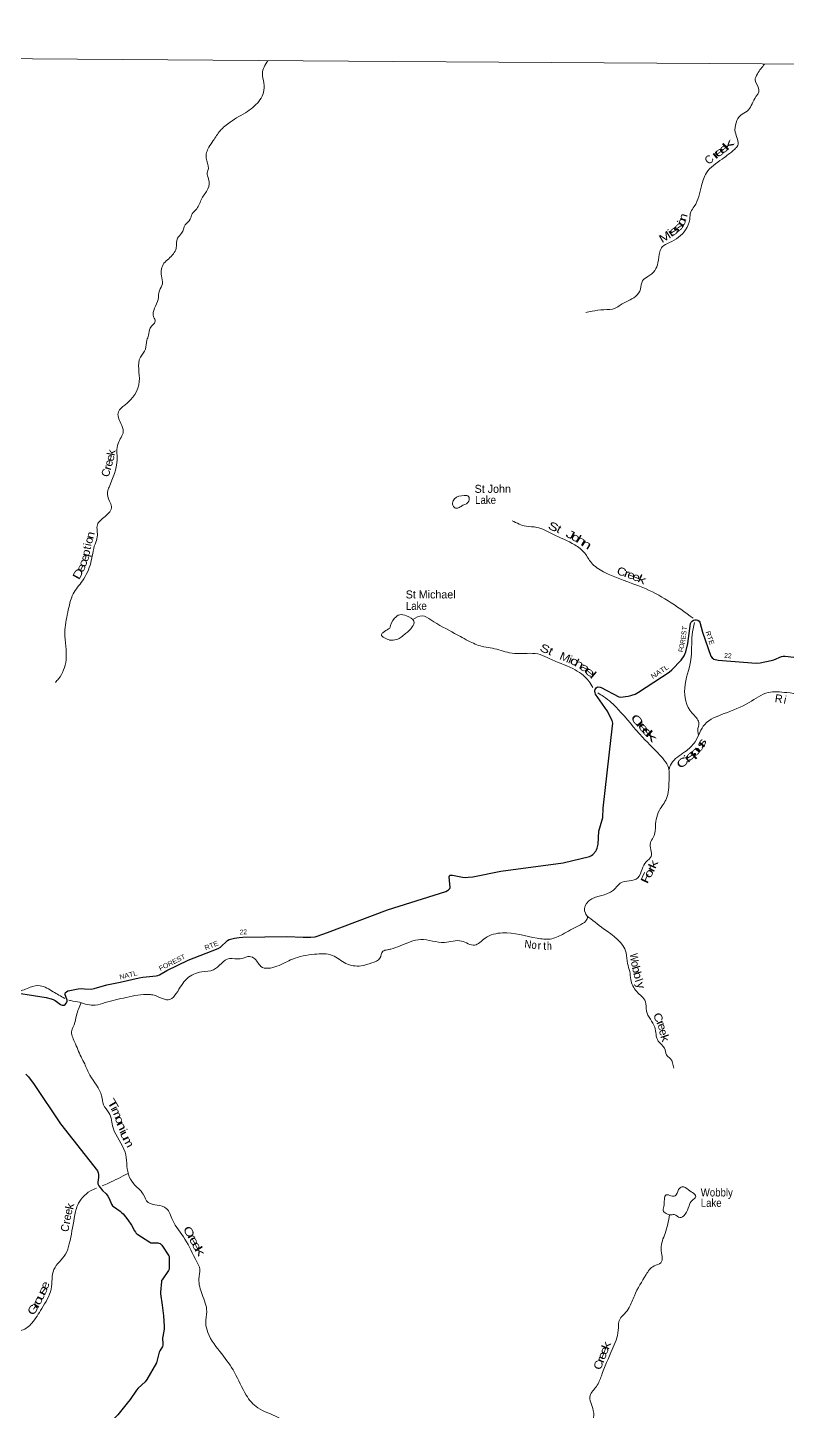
# Model space of a CAD drawing. Header units: feet. Extents: x -254670 to 6, y -549186 to -364975.
# Drawn here: x -167054 to -148072, y -399545 to -364975 of the extents above; entities that cross this region are included whole.
import ezdxf
from ezdxf.enums import TextEntityAlignment as Align

# ---------------------------------------------------------------- set-up
doc = ezdxf.new("R2010")
doc.units = ezdxf.units.FT
doc.header["$LTSCALE"] = 80
for name, color, linetype, lineweight in [('29', 7, 'Continuous', 25), ('39', 7, 'Continuous', 13), ('4', 7, 'Continuous', 13)]:
    doc.layers.add(name, color=color, linetype=linetype, lineweight=lineweight)
doc.layers.add('30', color=7, linetype='Continuous')
doc.layers.add('41', color=7, linetype='Continuous')

msp = doc.modelspace()

# ---------------------------------------------------------------- linework, layer by layer
at = {"layer": '29'}
for points in [[(-158058.97, -387015.39), (-156608.07, -386554.12), (-156565.44, -386532.46), (-156535.23, -386514.32), (-156503.01, -386484.09), (-156496.02, -386459.44), (-156516.87, -386281.29), (-156525.16, -386191.89), (-156517.11, -386165.7), (-156507.39, -386151.05), (-156470.79, -386145.55), (-156442.59, -386147.56), (-156437.1, -386150.71), (-156190.85, -386201.97), (-156112.31, -386206), (-156045.85, -386199.96), (-155928.82, -386188.26), (-155228.51, -386046.61), (-153674.94, -385838.67), (-153016.86, -385685.21), (-152979.67, -385669.97), (-152963.56, -385657.88), (-152936.38, -385631.68), (-152860.81, -385546.25), (-152842.72, -385518.83), (-152826.61, -385474.5), (-152801.3, -385373.71), (-152782.61, -385053.16), (-152695.71, -384767.18), (-152685.7, -384706.18), (-152672.66, -384471.78), (-152477.46, -382706.3), (-152435.92, -382350.99), (-152447.16, -382281.54), (-152574.71, -382045.83), (-152861.72, -381624.64), (-152877.98, -381595.31), (-152884.02, -381550.98), (-152875.97, -381506.65), (-152848.33, -381470.35), (-152823.6, -381452.24), (-152801.45, -381446.19), (-152752.03, -381447.85), (-152720.89, -381458.28), (-152285.89, -381696.07), (-152240.81, -381699.69), (-152050.11, -381678.73), (-151981.79, -381663.83), (-151959.63, -381655.77), (-151877.06, -381625.54), (-151793.47, -381579.32), (-151026.43, -381078.83), (-150958.72, -381023.01), (-150722.46, -380776.9), (-150652.6, -380668.34), (-150606.87, -380570.04), (-150561.58, -380361.52), (-150493.44, -379864.47), (-150476.38, -379830.03), (-150453.23, -379805.85), (-150413.95, -379781.66), (-150385.39, -379771.81), (-150343.47, -379769.57), (-150308.22, -379781.66), (-150279.02, -379801.82), (-150262.64, -379827.28), (-150191.25, -380081.29), (-149983.8, -380681.13), (-149950.75, -380720.74), (-149906.44, -380748.95), (-149798.62, -380776.36), (-148852.36, -380849.81), (-148750.45, -380841.65), (-148477.56, -380789.25), (-148410.87, -380767.52), (-148215.75, -380688.49), (-148174.28, -380676.22), (-148125.13, -380676.4), (-147913.07, -380704.98)], [(-165635.21, -388986.71), (-165465.85, -388993.33), (-165395.56, -388983.5), (-165076.31, -388890.87), (-164743.28, -388826.43), (-164267.21, -388712), (-164175.9, -388697.02), (-163843.26, -388666.7), (-163805.24, -388656.33), (-163762.52, -388640.42), (-163573.91, -388533.66), (-163041.29, -388271.54), (-162293.15, -387982.33), (-162238.07, -387944.65), (-162056.99, -387781.01), (-162019.94, -387757.67), (-161986.16, -387745.74), (-161888.8, -387721.88), (-161769.58, -387703.99), (-161679.41, -387694.73), (-160577.64, -387682.65), (-160173.02, -387698.9), (-159975.35, -387698.02), (-159872.03, -387690.07), (-159818.24, -387670.72), (-159559.43, -387579.78), (-158058.97, -387015.39)], [(-167646.53, -389039.05), (-166594.35, -389205.85), (-166471.26, -389235.89), (-166413.64, -389257.76), (-166369.63, -389281.35), (-166234.81, -389377.05), (-166195.07, -389396.93), (-166184.63, -389399.91), (-166164.76, -389399.91), (-166139.43, -389392.95), (-166117.58, -389379.04), (-166087.77, -389335.3), (-166069.89, -389295.53), (-166067.4, -389273.66), (-166073.24, -389250.84), (-166120.28, -389136.15), (-166122.05, -389122.56), (-166121.05, -389109.64), (-166107.64, -389082.8), (-166083.8, -389060.93), (-166046.7, -389040.18), (-166004.32, -389027.13), (-165788.34, -388989.39), (-165720.19, -388983.39), (-165635.21, -388986.71)], [(-167101.45, -391119.73), (-167031.54, -391191.04), (-166894.73, -391382.51), (-166233.06, -392359.82), (-165309.83, -393539.32), (-165288.94, -393588.11), (-165283.56, -393625.76), (-165285.48, -393702.07), (-165305.06, -393816.67), (-165299.69, -393859.69), (-165275.77, -393912.93), (-165188.4, -394023.82), (-165092.75, -394114.69), (-165049.78, -394168.91), (-165021.49, -394225.5), (-164958.7, -394372.4), (-164932.22, -394406.86), (-164912.73, -394427.04), (-164745.16, -394546.21), (-164698.43, -394587.02), (-164670.22, -394613.9), (-164548.2, -394762.1), (-164459.07, -394895.09), (-164385.38, -395036.05), (-164363.21, -395072.36), (-164348.46, -395088.43), (-164325.59, -395108.66), (-164302.07, -395124.78), (-164206.52, -395181.55), (-164005.81, -395321.08), (-163974.61, -395333.39), (-163946.7, -395337.21), (-163805.45, -395334.31), (-163773.37, -395341.24), (-163745.16, -395354.69), (-163719.63, -395373.51), (-163699.39, -395395.12), (-163526.82, -395662.56), (-163520.1, -395678.69), (-163515.51, -395699.27), (-163522.12, -395994.63), (-163525.49, -396010.76), (-163531.25, -396024.42), (-163693.44, -396259.48), (-163706.87, -396278.3), (-163713.64, -396304.5), (-163733.08, -396570.04), (-163733.21, -396611.57), (-163690.07, -396894.88), (-163660.83, -397160.05), (-163643.07, -397419.72), (-163644.46, -397495.42), (-163680.02, -397671.13), (-163687.2, -397714.02), (-163673.3, -397858.01), (-163673.3, -397867.42), (-163677.1, -397890.74), (-163686.74, -397922.54), (-163751.23, -398032.79), (-163765.7, -398068.94), (-163825.81, -398301.67), (-163837.11, -398329.55), (-164074.37, -398753.39), (-164114.37, -398807.87), (-164292.04, -398963.12), (-164338.24, -399015.45), (-164491.87, -399245.49), (-164566.93, -399339.99)], [(-164566.93, -399339.99), (-164798.3, -399631.3), (-165160.83, -399990.7), (-165185.52, -400025.22), (-165196.27, -400060.18), (-165190.31, -400104.98), (-165169.4, -400138.15), (-165139.84, -400173.11), (-165096.85, -400205.38), (-165038.79, -400242.32), (-164658.83, -400420.48), (-164621.21, -400431.24), (-164585.79, -400433.51), (-164519.1, -400425.86), (-164149.13, -400287.32), (-163750.49, -400118.84), (-163408.84, -400004.25), (-163188.61, -399941.2)]]:
    msp.add_lwpolyline(points, dxfattribs=at)
at = {"layer": '39'}
for points in [[(-161051.78, -365801.36), (-161190.57, -366120.25), (-161151.51, -366355.69), (-161162.74, -366592.88), (-161387.69, -366931.53), (-161559.36, -367073.41)], [(-148641.05, -365882.89), (-148821.08, -366130.32), (-148877.33, -366287.12), (-148780.64, -366522.17), (-148885.14, -366745.32), (-149076.09, -367058.98), (-149236.98, -367159.59), (-149353.56, -367352.61), (-149373.56, -367583.74), (-149313.03, -367921.31), (-149385.41, -368007.78), (-149703.13, -368257.24), (-150095.24, -368605.22), (-150215.78, -368926.86), (-150396.57, -369439.47), (-150485.02, -369578.2), (-150509.06, -369767.13), (-150613.54, -370022.44), (-151015.72, -370346.32), (-151196.72, -370446.94), (-151259.02, -370573.6), (-151307.16, -370846.95), (-151381.5, -371039.94), (-151554.43, -371194.82), (-151691.17, -371301.44), (-151741.36, -371504.46), (-151865.99, -371689.45), (-152246.1, -371906.79), (-152370.78, -371985.27), (-152654.42, -372021.67), (-152952.14, -372060.09), (-153111.05, -372088.35)], [(-161559.36, -367073.41), (-161995.11, -367334.58), (-162243.58, -367550.46), (-162417.79, -367796.88), (-162525.2, -367961.2), (-162594.95, -368234.29), (-162539.91, -368491.93), (-162568.61, -368600.36), (-162533.19, -368759.37), (-162550.49, -369002.57), (-162704.54, -369241.05), (-162828.52, -369499.78), (-162943.82, -369629.89), (-162994.76, -369762.33), (-163116.14, -369902.45), (-163207.7, -370113.1), (-163308.85, -370231.21), (-163344.3, -370484.37), (-163530.65, -370746.81), (-163647.88, -370860.82), (-163711.8, -371176.16), (-163686.62, -371371.31), (-163761.91, -371545.85), (-163795.18, -371764.84), (-163905.96, -372200.58), (-163866.27, -372309.35), (-163995.85, -372481.6), (-164034.94, -372656.33), (-164075.8, -372784.8), (-164111.1, -373005.79), (-164236.81, -373208.22), (-164265.98, -373817.28), (-164622.89, -374402.56), (-164788.67, -374572.62), (-164727.76, -374862.46), (-164664.4, -375065.85), (-164796.62, -375362.75), (-164818.74, -375766.77), (-165019.27, -376453.37), (-165056.07, -376573.82), (-165010.94, -376801.25), (-164959.33, -376940.25), (-165119.45, -377184.72), (-165311.56, -377392.85), (-165315.08, -377696.43), (-165370.28, -377875.1), (-165479.22, -378347.03), (-165686.61, -378794.34), (-165915.5, -379118.9), (-166050.55, -379580.65), (-166127.49, -380086.93), (-166094.69, -380772.71), (-166284.09, -381244.24), (-166362.97, -381332.31)], [(-156180.49, -376907.95), (-156031.67, -376801.32), (-156035.76, -376686.77), (-156146.42, -376662.75), (-156385.77, -376745.33), (-156440.03, -376855.91), (-156411.82, -376942.3), (-156347.43, -376980.43), (-156275.01, -376962.29), (-156179.8, -376907.46)], [(-154945.07, -377294.82), (-154598.98, -377431.2), (-154335.43, -377459.13), (-153930.98, -377629.62), (-153385.66, -377896.47), (-153132.07, -378107.28), (-152968.99, -378342.28), (-152665.1, -378569.12), (-151685.18, -378962.23), (-151053.32, -379291.31), (-150424.08, -379731.31)], [(-158007.57, -379974.13), (-157887, -379728.86), (-157758.29, -379642.34), (-157587.27, -379672.35), (-157402.13, -379802.83), (-157444.3, -379947.56), (-157611.19, -380112.48), (-157834.41, -380261.38), (-158011.26, -380274.71)], [(-157432.85, -379765.16), (-157192.97, -379668.01), (-156977.66, -379770.33), (-156386.04, -380107.48), (-155997.66, -380316.17), (-155653.58, -380444.52), (-155442.33, -380478.51), (-155011.76, -380592.72), (-154506.8, -380606.38), (-154247.27, -380636.31), (-154021.9, -380738.63), (-153432.33, -380987.35), (-153035.86, -381298.53), (-152929.95, -381459.09)], [(-150388.15, -379838.35), (-150449.35, -380144.92), (-150481.21, -380771.96), (-150635.75, -381473.45), (-150460.41, -382090.28), (-150343.66, -382218.8), (-150287.27, -382333.3), (-150311.31, -382538.31), (-150290.04, -382646.59)], [(-189625, -380810.14), (-189325.43, -380668.65), (-189274.05, -380447.74), (-189086.64, -380376.31), (-188917.53, -380345), (-188738.1, -380261.47), (-188695.11, -380515.02), (-188662.31, -380794.67), (-188275.44, -381062.03), (-188153.44, -381201.38), (-187860.88, -381422.03), (-187722.43, -381489.08), (-187307.99, -381469.07), (-187103.78, -381661.12), (-186570.37, -381985.53), (-185895.18, -382111.61), (-185306.64, -382269.42), (-185075.38, -382278.64), (-184617.75, -382067.84), (-184430.46, -382020.54), (-184277.99, -382099.73), (-183912.63, -382242.33), (-183707.78, -382305.7), (-183544.78, -382288.43), (-183057.31, -382548.27), (-182671.76, -382676.9), (-182489.62, -382856.77), (-182375.41, -382943.8), (-182126.09, -382963.17), (-181996.03, -383098.54), (-181699.08, -383246.82), (-181444.44, -383406.96), (-181247.49, -383440.13), (-181114.7, -383432.76), (-180958.89, -383648.69), (-180766.39, -383768.29), (-180596.25, -383529.9), (-180398.31, -383364.02), (-180153.55, -383489.92), (-180011.37, -383615.3), (-179610.53, -383498.72), (-179508.06, -383521.36), (-179148.54, -383623.71), (-179086.85, -383758.74), (-178689.85, -384010.07), (-178495.02, -384063.34), (-178155.18, -384081.15), (-177906.48, -384223.16), (-177639.87, -384403.46), (-177043.36, -384579.4), (-176356.91, -384868.4), (-176171.68, -384831.14), (-175944.72, -384896.63), (-175584.22, -385206.09), (-175081.3, -385594.68), (-174788.35, -385738.93), (-174538.41, -385631.62), (-174241.05, -385695.47), (-173990.81, -385933.99), (-173810.73, -386123.9), (-173494.82, -386097.36), (-173210.04, -386265.69), (-173149.34, -386597.75), (-173174.32, -386768.52), (-172971.59, -386851.99), (-172767.23, -387011.86), (-172458.68, -387254.71), (-172374.54, -387321.48), (-172260.39, -387422.59), (-172115.49, -387405.24), (-171930.96, -387508.71), (-171569.31, -387588.97), (-171401.16, -387750.67), (-171374.19, -387990.07), (-171199.56, -388063.34), (-170989.72, -387929.7), (-170624.01, -388001.93), (-169963.12, -388172.17), (-169796.8, -388297.67), (-169348.5, -388346.2), (-168977.56, -388579.3), (-168770.07, -388514.01), (-168452.44, -388547.79), (-168137.42, -388702.2), (-167739.72, -388812.79), (-167290.33, -389044.29), (-166990.16, -388949.31), (-166740.57, -388912.37), (-166417.48, -389060.79), (-166127.61, -389229.19)], [(-158007.57, -379974.13), (-158135.37, -380061.22), (-158193.05, -380103.39), (-158217.03, -380135.2), (-158137.59, -380218.8), (-158007.03, -380274.39)], [(-152806.09, -381597.25), (-152663.48, -381686.09), (-152299.19, -382007.34), (-151693.29, -382700.19), (-151194.11, -383220.29), (-151059.22, -383419.14), (-151028.86, -383782.86), (-151093, -384237.09), (-151269.88, -384528.63), (-151350.23, -384755.79), (-151370.23, -384976.87), (-151424.43, -385210.03), (-151494.77, -385340.71), (-151476.49, -385682.34), (-151597.12, -385819.09), (-151699.63, -385996.02), (-151808.15, -386215.16), (-152248.65, -386352.17), (-152417.55, -386523.13), (-153093.32, -386859.28), (-153119.35, -387102.47), (-153069.01, -387192.86), (-153101.15, -387285.33), (-153288.17, -387412.09), (-153688.4, -387627.44), (-153998.15, -387744.25), (-154324.06, -387724.42), (-155191.19, -387592.48), (-155623.65, -387723.45), (-155885.09, -387898.5), (-156215.07, -387794.26), (-156637.52, -387828.76), (-157233.03, -387756.89), (-157749.97, -387918.08), (-157977.25, -387994.63), (-158060.94, -388015.17)], [(-151032.25, -383520.21), (-150968.72, -383358.77), (-150632.91, -383067.1), (-150377.55, -382815.69), (-150258.98, -382582.48), (-150136.37, -382381.42), (-149651.68, -382113.74), (-149028.18, -381833.9), (-148549.51, -381584.32), (-148084.8, -381587.97), (-147485.18, -381816.59), (-147386.52, -381973.26), (-147189.33, -382051.48), (-147004.18, -382187.99), (-146585.56, -382529.29), (-146454.66, -382786.42), (-146277.38, -383254.53), (-146236.94, -383662.46), (-146138.17, -384030.14), (-145842.2, -384502.17), (-145789.68, -384914.11), (-145926.24, -385378.45), (-145849.63, -385689.88), (-145619.86, -386511.65), (-145571.41, -386831.14), (-145532.92, -387347.59), (-145570.78, -388059.04), (-145532.44, -388272.03), (-145276.75, -388661.7), (-145111.74, -388749.99), (-144872.33, -388775.93), (-144626.75, -389057.08), (-144099.32, -389723.86), (-143873.73, -390264.28), (-143662.3, -390635.89), (-143473.04, -390927.14), (-143257.67, -391158.08)], [(-153081.46, -387162.37), (-152662.48, -387487.96), (-152100.89, -388086.38), (-152064.54, -388355.65), (-152010.12, -388556.57), (-151983.86, -388757.51), (-151834.84, -389056.83), (-151619.45, -389309.87), (-151593.18, -389542.97), (-151383.74, -389946.74), (-151299.07, -390296.36), (-151140.05, -390475.09), (-151093.7, -390633.81), (-150997.08, -390730.2), (-150912.46, -390971.29)], [(-165757.05, -389325.53), (-165367.2, -389395.87), (-165119.49, -389332.79), (-164589.86, -389204.8), (-164018.26, -389129.29), (-163893.66, -389150.03), (-163497.93, -389252.57), (-163340.3, -389102.58), (-163072.94, -388729.97), (-162706.06, -388566.96), (-162410.13, -388514.18), (-162012.48, -388230.7), (-161743.01, -388240.11), (-161551.65, -388184.79), (-161402.99, -388219.72), (-161225.03, -388431.74), (-160824.73, -388423.72), (-160437.67, -388246.75), (-159887.96, -388124.89), (-159439.56, -388153.31), (-159104.66, -388354.06), (-158724.82, -388414.3), (-158454.93, -388341.28), (-158251.19, -388221.68), (-158181.95, -388051.13), (-158060.94, -388015.17)], [(-166027.34, -389270.34), (-165980.1, -389282.17), (-165757.05, -389325.53)], [(-165716.34, -389332.88), (-165835.13, -389656.88), (-165894.61, -389887.8), (-165953.65, -390030.25), (-165882.64, -390312.1), (-165719.58, -390688.91), (-165629.94, -390864.29), (-165498.6, -391148.45), (-165205.49, -391662.64), (-165160.33, -391884.04), (-165022.53, -392083.79), (-164919.82, -392462.31), (-164619.13, -393071.04), (-164537.4, -393622.36), (-164413.82, -393850.19), (-164165.77, -394122.88), (-164044.09, -394326.57), (-163817.13, -394392.06), (-163590.25, -394473.64), (-163434.81, -394763.96), (-163123.41, -395242.06), (-162834.51, -395794.43), (-162753.03, -395991.88), (-162774.34, -396233.05), (-162693.82, -396625.52), (-162579.29, -397054.37), (-162604.83, -397335.72), (-162551.72, -397577.26), (-162204.4, -398111.84), (-161886.88, -398571.87), (-161594.03, -399138.34), (-161303.97, -399457.49), (-160794.26, -399695.32), (-160249.06, -400076.09), (-159910.46, -400341.2), (-159759.3, -400683.77), (-159750.4, -400917.05), (-159645.47, -401253.35), (-159495.54, -401439.09), (-159070.41, -401696.6), (-158669.42, -401953.99), (-158496.9, -402045.34), (-158386.74, -402140.4), (-158288.55, -402213.28), (-158160.23, -402230.92)], [(-164545.12, -393599.46), (-165031.28, -393843.03), (-165193.48, -393914.66)], [(-165335.68, -393971.47), (-165486.82, -394039.76), (-165808.42, -394400.03), (-165890.44, -394715.28), (-166014.31, -395356.03), (-166110.15, -395618.93), (-166397.67, -396001.5), (-166468.48, -396489.71), (-166702.21, -396977.1), (-166949.41, -397341.77), (-167199.7, -397519.45), (-167634.56, -397601.68), (-167931.64, -397885.67), (-168205.86, -398021), (-168794.59, -398303.51), (-169432.1, -398286.2), (-169959.54, -398378.01), (-170134.74, -398421.35), (-170279.52, -398818.72), (-170640.79, -399066.19), (-170917.3, -399257.81), (-170984.13, -399349.95), (-171091.42, -399488.14)], [(-151011.15, -394634.96), (-151125.84, -394586.82), (-151164.08, -394552.69), (-151156.1, -394426.08), (-151144.12, -394253.24), (-151099.92, -394134.63), (-151023.47, -394146.63), (-150872.58, -394164.59), (-150788.17, -394003.75), (-150697.68, -393933.34), (-150538.71, -394009.58), (-150365.6, -394194.33), (-150446.03, -394272.77), (-150528.44, -394411.5), (-150624.9, -394622.6), (-150759.64, -394705.1), (-150896.48, -394628.84), (-150951.73, -394635.07), (-151011.15, -394634.96)], [(-151014.09, -394633.72), (-151127.59, -395101.3), (-151225.96, -395483.21), (-151235.84, -395832.9), (-151402.77, -395911.41), (-151599.81, -396126.6), (-151893.25, -396657.38), (-152023.86, -396950.89), (-152138.45, -397105.73), (-152253.06, -397232.43), (-152299.18, -397523.87), (-152445.79, -397996.25), (-152719.04, -398661.66), (-152841.62, -398921.01), (-153000.43, -399150.24), (-152921.78, -399521.96), (-152945.79, -399777.2), (-153164.97, -399960.26), (-153582.93, -400889.05), (-153789.88, -401401.68), (-153852.02, -401833.8), (-153733.14, -402193.44), (-153847.58, -402621.58), (-153855.41, -403047.64), (-153905.57, -403308.93), (-154261.37, -403845.79), (-154329.65, -404064.9), (-154182.67, -404315.99), (-153949.14, -404637.35), (-153876.58, -404894.52)]]:
    msp.add_spline(points, degree=3, dxfattribs=at)
at = {"layer": '4'}
msp.add_lwpolyline([(-252658.03, -364975.08), (-221076.82, -365300.9), (-189495.2, -365583.27), (-157913.21, -365822.21), (-126330.93, -366017.71), (-94748.41, -366181.36), (-63165.71, -366278.36), (-31582.88, -366343.53), (0, -366365.25), (0, -549186.32), (-31834.36, -549164.42), (-63668.65, -549098.74), (-95502.83, -548989.26), (-127336.83, -548836.01), (-159170.57, -548638.96), (-191004.03, -548398.11), (-222837.12, -548113.49), (-254669.8, -547785.08)], close=True, dxfattribs=at)
msp.add_lwpolyline([(-252658.03, -364975.08), (-221076.82, -365300.9), (-189495.2, -365583.27), (-157913.21, -365822.21), (-126330.93, -366017.71), (-94748.41, -366181.36), (-63165.71, -366278.36), (-31582.88, -366343.53), (0, -366365.25), (0, -549186.32), (-31834.36, -549164.42), (-63668.65, -549098.74), (-95502.83, -548989.26), (-127336.83, -548836.01), (-159170.57, -548638.96), (-191004.03, -548398.11), (-222837.12, -548113.49), (-254669.8, -547785.08)], close=True, dxfattribs=at)

# ---------------------------------------------------------------- texts
at = {"layer": '30'}
for s, rotation, width, p in [('E', 82.194, 0.85, (-150611.43, -380209.8)), ('S', 82.194, 0.85, (-150596.67, -380102.1)), ('RTE', 289.078, 1.1, (-150061.78, -380241.5)), ('O', 77.746, 0.85, (-150653.38, -380438.73)), ('R', 82.194, 0.8, (-150626.91, -380322.67)), ('NATL', 33.124, 1.2, (-151228.44, -381115.58))]:
    msp.add_text(s, height=120, rotation=rotation, dxfattribs=dict(at, width=width)).set_placement(p, align=Align.CENTER)
for s, rotation, p in [('T', 82.194, (-150580.82, -379986.43)), ('F', 77.746, (-150671.43, -380537.5)), ('22', 355.562, (-149562.78, -380724.45))]:
    msp.add_text(s, height=120, rotation=rotation, dxfattribs=at).set_placement(p, align=Align.CENTER)
msp.add_text('22', height=120, rotation=2.628, dxfattribs=at).set_placement((-161755.67, -387632.21))
at = {"layer": '30', "width": 1.1}
for s, rotation, p in [('RTE', 22.135, (-162605.68, -388028.57)), ('FOREST', 26.511, (-163738.93, -388542.83)), ('NATL', 13.515, (-164744.86, -388754.16))]:
    msp.add_text(s, height=120, rotation=rotation, dxfattribs=at).set_placement(p)
at = {"layer": '41'}
for s, rotation, width, p in [('k', 42.214, 2.15, (-149487.8, -367970.2)), ('r', 39.968, 2.05, (-149800.43, -368216.45)), ('e', 35.968, 1.7, (-149717.35, -368157.5)), ('e', 38.06, 1.75, (-149605.56, -368069.76)), ('s', 43.153, 2.25, (-150734.5, -370023.1)), ('i', 50.83, 1.65, (-150661.71, -369937.49)), ('o', 66.474, 1.3, (-150626.37, -369863.6)), ('n', 74.024, 1.2, (-150584.75, -369734.35)), ('M', 31.175, 1.3, (-151081.33, -370286.51)), ('i', 36.452, 1.55, (-150936.66, -370185.99)), ('s', 39.152, 2.1, (-150847.57, -370120.3)), ('e', 73.886, 1.1, (-164936.5, -375879.32)), ('k', 78.927, 1.1, (-164870.27, -375609.38)), ('e', 73.886, 1.1, (-164898.66, -375747.79)), ('r', 73.886, 1.25, (-164966.98, -375992.37)), ('S', 334.939, 1.4, (-153960.02, -377532.89)), ('t', 334.939, 1.25, (-153817.64, -377592.23)), ('o', 73.05, 1.1, (-165433.41, -377807.82)), ('n', 76.613, 1.15, (-165395, -377675.46)), ('J', 332.913, 1.6, (-153534.96, -377727.19)), ('o', 332.913, 1.4, (-153403.83, -377797.32)), ('h', 329.717, 1.6, (-153273.04, -377872.15)), ('n', 327.401, 1.65, (-153140.79, -377962.09)), ('e', 71.338, 1.15, (-165534.03, -378255.56)), ('p', 75.769, 1.15, (-165504.28, -378118.67)), ('D', 61.424, 1.4, (-165707.97, -378666.64)), ('e', 63.233, 1.4, (-165633.32, -378512.34)), ('c', 70.559, 1.35, (-165582.49, -378385.2)), ('C', 338.356, 1.15, (-152249.6, -378656.54)), ('r', 339.866, 1.35, (-152114.42, -378702.52)), ('e', 339.866, 1.2, (-152007.26, -378742.02)), ('e', 338.517, 1.25, (-151880.34, -378791.12)), ('k', 335.946, 1.5, (-151742.21, -378849.16)), ('S', 336.539, 1.35, (-154168.29, -380583.13)), ('t', 334.613, 1.25, (-154024.39, -380643.8)), ('M', 337.316, 1.15, (-153664.84, -380796.27)), ('i', 336.938, 1.05, (-153532.72, -380853.07)), ('c', 336.938, 1.45, (-153437.24, -380892.48)), ('h', 333.166, 1.45, (-153317.75, -380958.98)), ('a', 327.776, 1.65, (-153184.07, -381047.5)), ('e', 320.948, 1.8, (-153067.21, -381148.36)), ('l', 319.615, 1.65, (-152984.06, -381228.79)), ('C', 310.609, 1.6, (-151903.28, -382341.04)), ('r', 310.609, 2.05, (-151810.85, -382445.58)), ('e', 311.196, 1.9, (-151732.06, -382534.73)), ('e', 311.196, 1.9, (-151643.28, -382635.85)), ('k', 313.704, 2.25, (-151543.17, -382741.48)), ('p', 42.122, 2, (-150315.45, -383137.41)), ('u', 49.464, 2, (-150199.92, -383007.7)), ('s', 58.98, 1.75, (-150134.18, -382896.79)), ('C', 37.424, 1.5, (-150634.7, -383413)), ('i', 39.238, 1.65, (-150518.2, -383321.66)), ('s', 44.122, 2.3, (-150423.98, -383223.68)), ('k', 66.241, 1.5, (-151332.42, -385915.21)), ('F', 64.413, 1.65, (-151516.27, -386262.34)), ('o', 60.358, 1.45, (-151451.57, -386149.77)), ('r', 62.467, 1.55, (-151384.41, -386028.52)), ('N', 353.663, 0.9, (-154563.09, -387970.98)), ('o', 353.663, 0.85, (-154407.6, -387989.82)), ('h', 0.666, 0.8, (-154016.9, -388014.52)), ('W', 277.39, 0.8, (-151997.46, -388218.79)), ('o', 284.96, 1.05, (-151966.33, -388389.92)), ('b', 286.017, 1.15, (-151936.28, -388531.56)), ('b', 287.867, 1.2, (-151901.27, -388678.7)), ('y', 287.124, 1.2, (-151824.11, -388929.15)), ('C', 293.786, 1.2, (-151388.88, -389743.34)), ('r', 294.441, 1.45, (-151322.87, -389880.43)), ('e', 288, 1.15, (-151292.91, -389967.5)), ('e', 284.361, 1.05, (-151263.95, -390100.41)), ('k', 287.939, 1.3, (-151222.18, -390251.64)), ('T', 300.395, 1.7, (-165011.87, -391918.25)), ('i', 297.724, 1.2, (-164971.37, -392010.51)), ('m', 294.626, 1.2, (-164912.33, -392134)), ('o', 294.806, 1.3, (-164846.94, -392304.06)), ('n', 297.022, 1.5, (-164792.77, -392455.28)), ('i', 297.865, 1.25, (-164747.66, -392589.79)), ('u', 297.865, 1.55, (-164705.2, -392700.54)), ('m', 298.835, 1.25, (-164623.74, -392858.42)), ('k', 77.588, 1.15, (-165905.29, -394441.53)), ('r', 79.244, 1.1, (-165994.44, -394834.07)), ('C', 79.244, 0.95, (-166022.65, -394982.58)), ('C', 303.444, 1.4, (-163110.73, -395108.17)), ('r', 301.694, 1.7, (-163033.23, -395229.17)), ('e', 299.379, 1.45, (-162978.94, -395335.83)), ('e', 297.49, 1.4, (-162914.58, -395458.62)), ('k', 301.49, 1.75, (-162834.74, -395594.34)), ('s', 64.901, 1.6, (-166585.59, -396564.59)), ('e', 67.332, 1.25, (-166533.04, -396430.93)), ('r', 59.675, 1.65, (-166760.89, -396921.47)), ('o', 61.917, 1.4, (-166709.09, -396820.06)), ('u', 64.901, 1.5, (-166642.73, -396689.67)), ('G', 56.959, 1.3, (-166839.65, -397051.27)), ('k', 68.281, 1.4, (-152507.21, -397934.27)), ('r', 67.068, 1.45, (-152651.22, -398296.03)), ('e', 68.281, 1.25, (-152608.06, -398187.44)), ('e', 68.281, 1.25, (-152559.39, -398060.94)), ('C', 67.068, 1.15, (-152703.07, -398426.24))]:
    msp.add_text(s, height=200, rotation=rotation, dxfattribs=dict(at, width=width)).set_placement(p, align=Align.CENTER)
for s, rotation, p in [('C', 44.824, (-149957.58, -368340.13)), ('C', 73.552, (-165005.52, -376124.29)), ('i', 78.452, (-165460.55, -377910.02)), ('t', 77.452, (-165477.99, -377990.75)), ('R', 351.974, (-148299.39, -381836.01)), ('i', 347.41, (-148147.58, -381865.94)), ('r', 357.775, (-154270.95, -388006.37)), ('t', 359.775, (-154135.35, -388014.82)), ('l', 288.847, (-151875, -388805.59)), ('e', 78.244, (-165975.43, -394715.14)), ('e', 77.256, (-165945.64, -394578.37))]:
    msp.add_text(s, height=200, rotation=rotation, dxfattribs=at).set_placement(p, align=Align.CENTER)
for s, p in [('St John', (-155886.51, -376596.66)), ('St Michael', (-157609.08, -379235.08))]:
    msp.add_text(s, height=200, dxfattribs=at).set_placement(p)
at = {"layer": '41', "width": 0.9}
for s, p in [('Lake', (-155873.56, -376873.02)), ('Lake', (-157604.43, -379520.08)), ('Wobbly', (-150236.22, -394176.32)), ('Lake', (-150236.22, -394435.41))]:
    msp.add_text(s, height=200, dxfattribs=at).set_placement(p)

doc.saveas('drawing.dxf')
